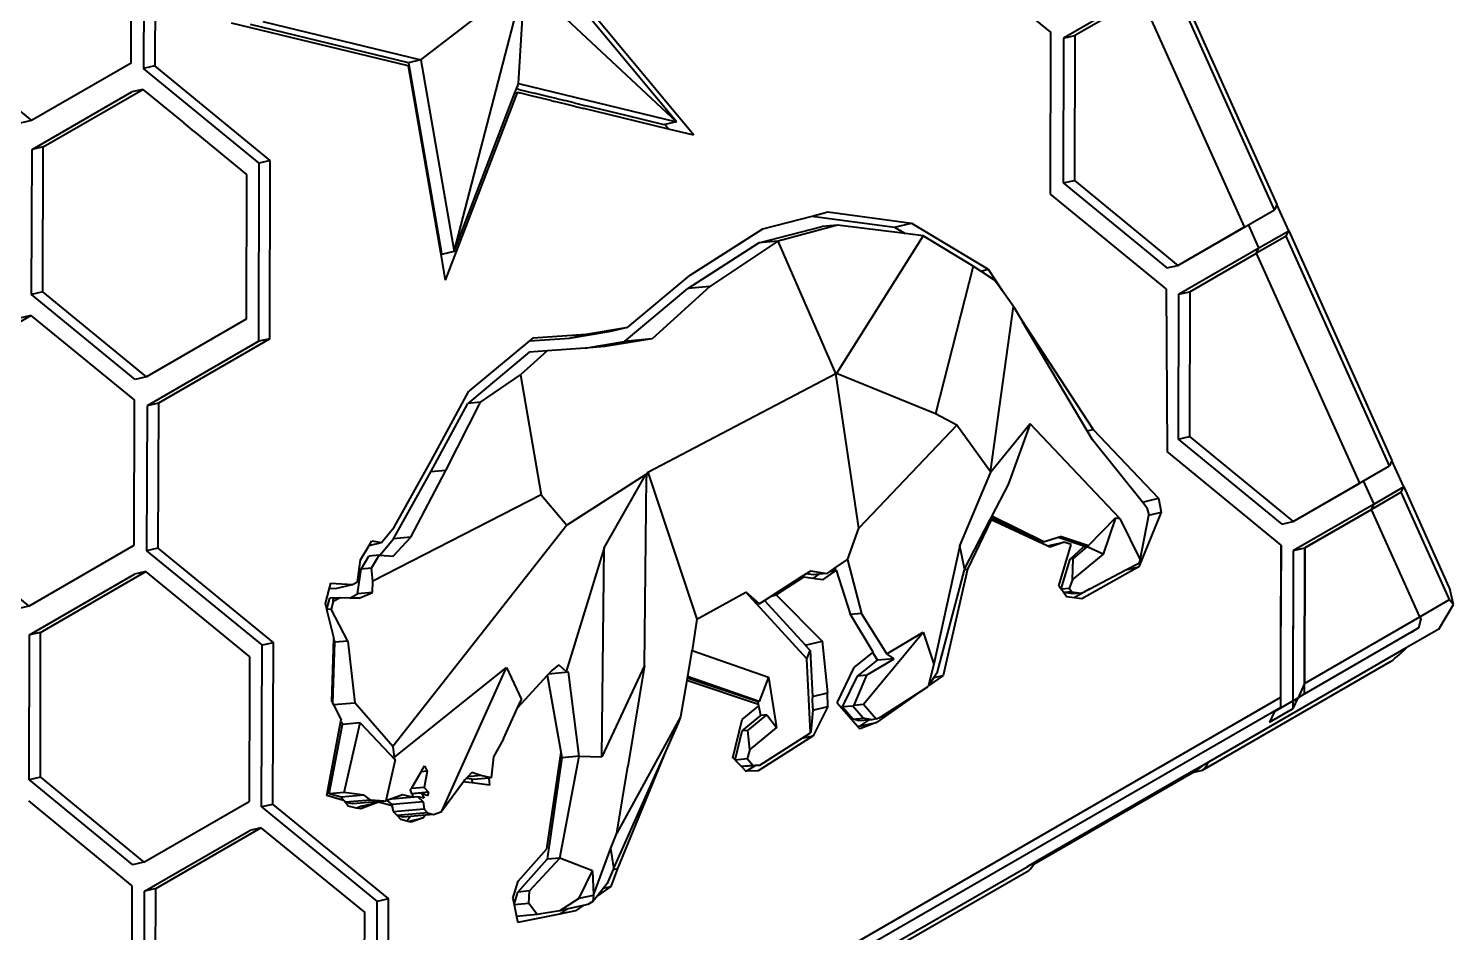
# Model space of a CAD drawing. Header units: millimetres. Extents: x 15 to 415, y 5 to 292.
# Drawn here: x 345.38 to 354.54, y 71.27 to 77.09 of the extents above; entities that cross this region are included whole.
import ezdxf

# ---------------------------------------------------------------- set-up
doc = ezdxf.new("R2010")
doc.units = ezdxf.units.MM
doc.layers.add('Geometries', color=7, linetype='Continuous')

msp = doc.modelspace()

# ---------------------------------------------------------------- linework, layer by layer
at = {"layer": 'Geometries', "linetype": 'Continuous', "lineweight": 40}
for p, q in [((346.0366, 76.8669), (346.0383, 77.7989)), ((346.0366, 76.8669), (346.0383, 77.7989)), ((346.1187, 77.7638), (346.1171, 76.8318)), ((346.1187, 77.7638), (346.1171, 76.8318)), ((346.1911, 77.7805), (346.1895, 76.8486)), ((346.1911, 77.7805), (346.1895, 76.8486)), ((351.2864, 77.6094), (351.9522, 77.0627)), ((351.2864, 77.6094), (351.9522, 77.0627)), ((347.8998, 76.888), (348.5675, 77.4009)), ((348.1132, 75.6541), (348.5675, 77.4009)), ((348.5278, 76.7356), (348.5675, 77.4009)), ((349.5439, 76.489), (348.5675, 77.4009)), ((349.5439, 76.489), (348.784, 77.404)), ((349.6554, 76.4028), (348.8064, 77.4251)), ((349.6554, 76.4028), (348.8064, 77.4251)), ((353.3895, 75.9238), (352.7254, 77.4025)), ((352.7414, 77.4368), (353.4055, 75.9581)), ((352.5499, 77.3262), (352.0326, 77.0276)), ((352.5499, 77.3262), (352.0326, 77.0276)), ((352.5339, 77.2919), (352.105, 77.0443)), ((352.5339, 77.2919), (352.105, 77.0443)), ((353.198, 75.8133), (352.5339, 77.2919)), ((347.8185, 76.8486), (346.6832, 77.124)), ((347.8185, 76.8486), (346.6832, 77.124)), ((347.8201, 76.8695), (346.804, 77.1161)), ((346.8836, 77.1345), (347.8998, 76.888)), ((344.728, 77.0424), (345.3954, 76.4967)), ((344.728, 77.0424), (345.3954, 76.4967)), ((351.9504, 76.024), (351.9522, 77.0627)), ((351.9504, 76.024), (351.9522, 77.0627)), ((352.0326, 77.0276), (352.031, 76.0956)), ((352.0326, 77.0276), (352.031, 76.0956)), ((352.0326, 77.0276), (352.105, 77.0443)), ((352.0326, 77.0276), (352.105, 77.0443)), ((352.105, 77.0443), (352.1034, 76.1123)), ((352.105, 77.0443), (352.1034, 76.1123)), ((346.0366, 76.8669), (345.3954, 76.4967)), ((346.0366, 76.8669), (345.3954, 76.4967)), ((346.1895, 76.8486), (346.1171, 76.8318)), ((346.1895, 76.8486), (346.1171, 76.8318)), ((346.8591, 76.2226), (346.1171, 76.8318)), ((346.8591, 76.2226), (346.1171, 76.8318)), ((346.9315, 76.2393), (346.1895, 76.8486)), ((346.9315, 76.2393), (346.1895, 76.8486)), ((347.8185, 76.8486), (348.0262, 75.6479)), ((347.8185, 76.8486), (348.0262, 75.6479)), ((347.8998, 76.888), (347.8201, 76.8695)), ((347.8201, 76.8695), (348.0298, 75.6574)), ((347.8998, 76.888), (348.1132, 75.6541)), ((348.5145, 76.7011), (348.5195, 76.714)), ((348.5244, 76.7268), (348.5195, 76.714)), ((348.5244, 76.7268), (348.5278, 76.7356)), ((348.5278, 76.7356), (349.5439, 76.489)), ((345.3991, 76.3107), (346.0403, 76.6809)), ((345.3991, 76.3107), (346.0403, 76.6809)), ((345.4715, 76.3274), (346.1127, 76.6976)), ((345.4715, 76.3274), (346.1127, 76.6976)), ((346.1127, 76.6976), (346.0403, 76.6809)), ((346.1127, 76.6976), (346.0403, 76.6809)), ((346.1127, 76.6976), (346.3758, 76.4815)), ((346.1127, 76.6976), (346.3758, 76.4815)), ((348.5201, 76.6783), (348.0569, 75.47)), ((348.5201, 76.6783), (348.0569, 75.47)), ((348.1132, 75.6541), (348.5044, 76.6747)), ((348.5044, 76.6747), (348.5145, 76.7011)), ((348.5044, 76.6747), (348.5201, 76.6783)), ((348.5044, 76.6747), (348.5201, 76.6783)), ((348.5236, 76.6989), (348.5145, 76.7011)), ((348.5297, 76.676), (348.5201, 76.6783)), ((348.5297, 76.676), (348.5201, 76.6783)), ((348.5295, 76.6974), (348.5236, 76.6989)), ((348.5295, 76.6974), (348.6291, 76.6733)), ((348.5297, 76.676), (348.5351, 76.6747)), ((348.5297, 76.676), (348.5351, 76.6747)), ((348.619, 76.6543), (348.5351, 76.6747)), ((348.619, 76.6543), (348.5351, 76.6747)), ((348.7386, 76.6253), (348.619, 76.6543)), ((348.7386, 76.6253), (348.619, 76.6543)), ((348.7325, 76.6482), (348.6291, 76.6733)), ((348.7724, 76.6385), (348.7325, 76.6482)), ((348.7386, 76.6253), (348.7596, 76.6202)), ((348.7386, 76.6253), (348.7596, 76.6202)), ((348.8331, 76.6024), (348.7596, 76.6202)), ((348.8331, 76.6024), (348.7596, 76.6202)), ((348.7724, 76.6385), (348.827, 76.6252)), ((348.8857, 76.611), (348.827, 76.6252)), ((348.8918, 76.5881), (348.8331, 76.6024)), ((348.8918, 76.5881), (348.8331, 76.6024)), ((348.8857, 76.611), (348.9616, 76.5926)), ((348.8918, 76.5881), (348.9478, 76.5745)), ((348.8918, 76.5881), (348.9478, 76.5745)), ((349.1943, 76.5147), (348.9478, 76.5745)), ((349.1943, 76.5147), (348.9478, 76.5745)), ((349.2204, 76.5298), (348.9616, 76.5926)), ((349.4643, 76.4706), (349.2204, 76.5298)), ((345.3954, 76.4967), (345.323, 76.48)), ((345.3954, 76.4967), (345.323, 76.48)), ((346.4419, 76.4273), (346.3758, 76.4815)), ((346.4419, 76.4273), (346.3758, 76.4815)), ((349.4933, 76.4422), (349.1943, 76.5147)), ((349.4933, 76.4422), (349.1943, 76.5147)), ((349.4688, 76.4717), (349.4643, 76.4706)), ((349.5439, 76.489), (349.4688, 76.4717)), ((349.4933, 76.4422), (349.4688, 76.4717)), ((349.4933, 76.4422), (349.4688, 76.4717)), ((349.6554, 76.4028), (349.4933, 76.4422)), ((349.6554, 76.4028), (349.4933, 76.4422)), ((346.4419, 76.4273), (346.7784, 76.1509)), ((346.4419, 76.4273), (346.7784, 76.1509)), ((345.3957, 75.3777), (345.3991, 76.3107)), ((345.3957, 75.3777), (345.3991, 76.3107)), ((345.4715, 76.3274), (345.3991, 76.3107)), ((345.4715, 76.3274), (345.3991, 76.3107)), ((345.4682, 75.3944), (345.4715, 76.3274)), ((345.4682, 75.3944), (345.4715, 76.3274)), ((346.8571, 75.0771), (346.8591, 76.2226)), ((346.8571, 75.0771), (346.8591, 76.2226)), ((346.9315, 76.2393), (346.8591, 76.2226)), ((346.9315, 76.2393), (346.8591, 76.2226)), ((346.9295, 75.0939), (346.9315, 76.2393)), ((346.9295, 75.0939), (346.9315, 76.2393)), ((346.7784, 76.1509), (346.7768, 75.219)), ((346.7784, 76.1509), (346.7768, 75.219)), ((352.031, 76.0956), (352.1034, 76.1123)), ((352.031, 76.0956), (352.1034, 76.1123)), ((352.031, 76.0956), (352.6968, 75.5489)), ((352.031, 76.0956), (352.6968, 75.5489)), ((352.1034, 76.1123), (352.7692, 75.5657)), ((352.1034, 76.1123), (352.7692, 75.5657)), ((352.6924, 75.4147), (351.9504, 76.024)), ((352.6924, 75.4147), (351.9504, 76.024)), ((350.4164, 75.8832), (350.5179, 75.9093)), ((350.4164, 75.8832), (350.5179, 75.9093)), ((350.5179, 75.9093), (351.0557, 75.8371)), ((350.5179, 75.9093), (351.0557, 75.8371)), ((352.7692, 75.5657), (353.3895, 75.9238)), ((353.4055, 75.9581), (353.3895, 75.9238)), ((353.4816, 75.7888), (353.4055, 75.9581)), ((349.6331, 75.5019), (350.0984, 75.8015)), ((349.6331, 75.5019), (350.0984, 75.8015)), ((350.0746, 75.7106), (350.48, 75.8147)), ((350.0984, 75.8015), (350.4164, 75.8832)), ((350.0984, 75.8015), (350.4164, 75.8832)), ((350.58, 75.8237), (350.1987, 75.722)), ((350.4164, 75.8832), (350.9471, 75.812)), ((350.4164, 75.8832), (350.9471, 75.812)), ((350.58, 75.8237), (350.48, 75.8147)), ((351.0156, 75.7707), (350.58, 75.8237)), ((350.9471, 75.812), (351.0557, 75.8371)), ((350.9471, 75.812), (351.0557, 75.8371)), ((350.9471, 75.812), (351.0156, 75.7707)), ((350.9471, 75.812), (351.0156, 75.7707)), ((351.0557, 75.8371), (351.5483, 75.5404)), ((351.0557, 75.8371), (351.5483, 75.5404)), ((352.7692, 75.5657), (353.198, 75.8133)), ((353.29, 75.6782), (353.2229, 75.8277)), ((349.6172, 75.4161), (350.0746, 75.7106)), ((350.1969, 75.7216), (349.7585, 75.4287)), ((350.1969, 75.7216), (350.0746, 75.7106)), ((350.1969, 75.7216), (350.1987, 75.722)), ((350.5687, 74.8695), (350.1987, 75.722)), ((351.1314, 75.7566), (350.5726, 74.8694)), ((351.1314, 75.7566), (351.0156, 75.7707)), ((351.1314, 75.7566), (351.1314, 75.7566)), ((351.4526, 75.5607), (351.1314, 75.7566)), ((353.4656, 75.7545), (353.274, 75.644)), ((353.29, 75.6782), (353.4816, 75.7888)), ((353.4656, 75.7545), (353.4816, 75.7888)), ((354.1297, 74.2759), (353.4656, 75.7545)), ((353.4816, 75.7888), (354.1457, 74.3102)), ((348.0298, 75.6574), (348.0262, 75.6479)), ((348.0298, 75.6574), (348.0262, 75.6479)), ((348.0262, 75.6479), (348.0569, 75.47)), ((348.0262, 75.6479), (348.0569, 75.47)), ((348.0298, 75.6574), (348.0336, 75.6357)), ((348.1132, 75.6541), (348.0336, 75.6357)), ((352.7728, 75.3796), (353.29, 75.6782)), ((352.7728, 75.3796), (353.29, 75.6782)), ((352.8452, 75.3964), (353.274, 75.644)), ((352.8452, 75.3964), (353.274, 75.644)), ((353.274, 75.644), (353.29, 75.6782)), ((353.9382, 74.1653), (353.274, 75.644)), ((351.4526, 75.5607), (351.2098, 74.6117)), ((351.5007, 75.5294), (351.4526, 75.5607)), ((351.5007, 75.5294), (351.5483, 75.5404)), ((351.5007, 75.5294), (351.5483, 75.5404)), ((351.5903, 75.4709), (351.5007, 75.5294)), ((351.5483, 75.5404), (351.6386, 75.403)), ((351.5483, 75.5404), (351.6386, 75.403)), ((352.6968, 75.5489), (352.7692, 75.5657)), ((352.6968, 75.5489), (352.7692, 75.5657)), ((349.2313, 75.1681), (349.6331, 75.5019)), ((349.2313, 75.1681), (349.6331, 75.5019)), ((349.7585, 75.4287), (349.3883, 75.0927)), ((349.7585, 75.4287), (349.6172, 75.4161)), ((351.6386, 75.403), (351.5903, 75.4709)), ((345.4682, 75.3944), (345.3957, 75.3777)), ((345.4682, 75.3944), (345.3957, 75.3777)), ((346.0632, 74.832), (345.3957, 75.3777)), ((346.0632, 74.832), (345.3957, 75.3777)), ((346.1356, 74.8488), (345.4682, 75.3944)), ((346.1356, 74.8488), (345.4682, 75.3944)), ((349.2087, 75.0767), (349.6172, 75.4161)), ((351.7112, 75.3006), (351.6386, 75.403)), ((352.6924, 75.4147), (352.6993, 74.3688)), ((352.6924, 75.4147), (352.6993, 74.3688)), ((352.7728, 75.3796), (352.7712, 74.4476)), ((352.7728, 75.3796), (352.7712, 74.4476)), ((352.7728, 75.3796), (352.8452, 75.3964)), ((352.7728, 75.3796), (352.8452, 75.3964)), ((352.8452, 75.3964), (352.8436, 74.4644)), ((352.8452, 75.3964), (352.8436, 74.4644)), ((351.5645, 74.2386), (351.7112, 75.3006)), ((351.7112, 75.3006), (351.762, 75.2152)), ((344.7145, 74.8527), (345.3913, 75.2435)), ((344.7145, 74.8527), (345.3913, 75.2435)), ((345.3913, 75.2435), (345.3189, 75.2268)), ((345.3913, 75.2435), (345.3189, 75.2268)), ((345.3913, 75.2435), (346.0588, 74.6978)), ((345.3913, 75.2435), (346.0588, 74.6978)), ((346.7768, 75.219), (346.1356, 74.8488)), ((346.7768, 75.219), (346.1356, 74.8488)), ((348.9638, 75.1226), (349.2313, 75.1681)), ((348.9638, 75.1226), (349.2313, 75.1681)), ((349.1227, 75.143), (349.2313, 75.1681)), ((349.1227, 75.143), (349.2313, 75.1681)), ((351.762, 75.2152), (352.225, 74.5101)), ((351.762, 75.2152), (352.225, 74.5101)), ((351.762, 75.2152), (351.7702, 75.2014)), ((352.1862, 74.5011), (351.7702, 75.2014)), ((346.8571, 75.0771), (346.1392, 74.6627)), ((346.8571, 75.0771), (346.1392, 74.6627)), ((346.9295, 75.0939), (346.2117, 74.6794)), ((346.9295, 75.0939), (346.2117, 74.6794)), ((346.9295, 75.0939), (346.8571, 75.0771)), ((346.9295, 75.0939), (346.8571, 75.0771)), ((348.5987, 75.0799), (348.2088, 74.7561)), ((348.5987, 75.0799), (348.2088, 74.7561)), ((348.6219, 75.0992), (348.5987, 75.0799)), ((348.6219, 75.0992), (348.5987, 75.0799)), ((348.5987, 75.0799), (348.8552, 75.0975)), ((348.5987, 75.0799), (348.8552, 75.0975)), ((348.6219, 75.0992), (348.9638, 75.1226)), ((348.6219, 75.0992), (348.9638, 75.1226)), ((348.8552, 75.0975), (349.1227, 75.143)), ((348.8552, 75.0975), (349.1227, 75.143)), ((348.8552, 75.0975), (348.9638, 75.1226)), ((348.8552, 75.0975), (348.9638, 75.1226)), ((348.9571, 75.0339), (349.2087, 75.0767)), ((349.3883, 75.0927), (349.0824, 75.0428)), ((349.3883, 75.0927), (349.2087, 75.0767)), ((348.5976, 75.0063), (348.2022, 74.6779)), ((348.7119, 75.0166), (348.5408, 74.8612)), ((348.7119, 75.0166), (348.5976, 75.0063)), ((348.9571, 75.0339), (348.7119, 75.0166)), ((349.0824, 75.0428), (348.9571, 75.0339)), ((346.1356, 74.8488), (346.0632, 74.832)), ((346.1356, 74.8488), (346.0632, 74.832)), ((348.283, 74.6851), (348.5408, 74.8612)), ((348.5408, 74.8612), (348.6746, 74.09)), ((349.36, 74.2356), (350.5687, 74.8695)), ((350.5687, 74.8695), (350.569, 74.8696)), ((350.5726, 74.8694), (350.569, 74.8696)), ((350.7178, 73.8743), (350.569, 74.8696)), ((351.2098, 74.6117), (350.5726, 74.8694)), ((346.0555, 73.7648), (346.0588, 74.6978)), ((346.0555, 73.7648), (346.0588, 74.6978)), ((347.9653, 74.308), (348.2088, 74.7561)), ((347.9653, 74.308), (348.2088, 74.7561)), ((346.1392, 74.6627), (346.1359, 73.7297)), ((346.1392, 74.6627), (346.1359, 73.7297)), ((346.2117, 74.6794), (346.1392, 74.6627)), ((346.2117, 74.6794), (346.1392, 74.6627)), ((346.2117, 74.6794), (346.2083, 73.7465)), ((346.2117, 74.6794), (346.2083, 73.7465)), ((347.9634, 74.2384), (348.2022, 74.6779)), ((348.0613, 74.2471), (348.283, 74.6851)), ((348.283, 74.6851), (348.2022, 74.6779)), ((351.3464, 74.5368), (351.2098, 74.6117)), ((351.3464, 74.5368), (350.7178, 73.8743)), ((351.5645, 74.2386), (351.3464, 74.5368)), ((351.8189, 74.5473), (351.566, 74.2354)), ((351.8189, 74.5473), (351.6765, 74.1557)), ((352.3947, 73.9379), (351.8189, 74.5473)), ((352.1862, 74.5011), (352.225, 74.5101)), ((352.1862, 74.5011), (352.225, 74.5101)), ((352.22, 74.4441), (352.1862, 74.5011)), ((352.5408, 74.0433), (352.22, 74.4441)), ((352.225, 74.5101), (352.6444, 74.0673)), ((352.225, 74.5101), (352.6444, 74.0673)), ((352.7712, 74.4476), (352.8436, 74.4644)), ((352.7712, 74.4476), (352.8436, 74.4644)), ((352.7712, 74.4476), (353.437, 73.901)), ((352.7712, 74.4476), (353.437, 73.901)), ((352.8436, 74.4644), (353.5094, 73.9177)), ((352.8436, 74.4644), (353.5094, 73.9177)), ((353.4326, 73.7667), (352.6993, 74.3688)), ((353.4326, 73.7667), (352.6993, 74.3688)), ((347.7233, 73.8067), (347.9634, 74.2384)), ((347.7278, 73.8809), (347.9653, 74.308)), ((347.7278, 73.8809), (347.9653, 74.308)), ((347.8351, 73.8167), (348.0613, 74.2471)), ((348.0613, 74.2471), (347.9634, 74.2384)), ((349.3517, 74.2215), (349.36, 74.2356)), ((349.36, 74.2356), (349.6739, 73.2895)), ((351.5645, 74.2386), (351.566, 74.2354)), ((353.5094, 73.9177), (354.1297, 74.2759)), ((354.1457, 74.3102), (354.1297, 74.2759)), ((354.2217, 74.1408), (354.1457, 74.3102)), ((349.348, 74.2214), (348.8398, 73.8941)), ((349.0783, 73.7486), (349.348, 74.2214)), ((349.3378, 72.9927), (349.3514, 74.2011)), ((349.348, 74.2214), (349.3517, 74.2215)), ((349.3517, 74.2215), (349.3514, 74.2011)), ((351.367, 73.7605), (351.566, 74.2354)), ((351.6765, 74.1557), (351.5728, 73.9553)), ((353.5094, 73.9177), (353.9382, 74.1653)), ((354.0302, 74.0303), (353.9631, 74.1797)), ((348.6746, 74.09), (347.592, 73.5347)), ((348.6746, 74.09), (348.8398, 73.8941)), ((352.5408, 74.0433), (352.6444, 74.0673)), ((352.5408, 74.0433), (352.6444, 74.0673)), ((352.6444, 74.0673), (352.6617, 73.9778)), ((352.6444, 74.0673), (352.6617, 73.9778)), ((354.2058, 74.1065), (354.0142, 73.996)), ((354.2217, 74.1408), (354.0302, 74.0303)), ((354.2058, 74.1065), (354.2217, 74.1408)), ((354.5162, 73.4153), (354.2058, 74.1065)), ((354.2217, 74.1408), (354.5203, 73.476)), ((352.6617, 73.9778), (352.5172, 73.6256)), ((352.6617, 73.9778), (352.5172, 73.6256)), ((352.57, 74.0067), (352.5408, 74.0433)), ((352.57, 74.0067), (352.582, 73.9606)), ((352.5817, 73.9593), (352.6617, 73.9778)), ((352.5817, 73.9593), (352.6617, 73.9778)), ((352.5817, 73.9593), (352.582, 73.9606)), ((354.0302, 74.0303), (353.513, 73.7316)), ((354.0302, 74.0303), (353.513, 73.7316)), ((354.0142, 73.996), (353.5854, 73.7484)), ((353.5854, 73.7484), (354.0142, 73.996)), ((354.0142, 73.996), (354.0302, 74.0303)), ((354.3247, 73.3047), (354.0142, 73.996)), ((344.7129, 73.9207), (345.3786, 73.3741)), ((344.7129, 73.9207), (345.3786, 73.3741)), ((347.6464, 73.7829), (347.7278, 73.8809)), ((347.6464, 73.7829), (347.7278, 73.8809)), ((348.8398, 73.8941), (347.7192, 72.4712)), ((350.6446, 73.6715), (350.7178, 73.8743)), ((351.5575, 73.9258), (351.3968, 73.6151)), ((351.5686, 73.9283), (351.4148, 73.6114)), ((351.5686, 73.9283), (351.4148, 73.6114)), ((351.5654, 73.941), (351.5575, 73.9258)), ((351.5575, 73.9258), (351.5686, 73.9283)), ((351.5575, 73.9258), (351.5686, 73.9283)), ((351.5728, 73.9553), (351.5654, 73.941)), ((351.8973, 73.7865), (351.5654, 73.941)), ((351.9286, 73.7606), (351.5686, 73.9283)), ((351.9286, 73.7606), (351.5686, 73.9283)), ((351.5728, 73.9553), (351.9117, 73.7878)), ((352.1942, 73.7628), (352.3667, 73.9414)), ((352.3667, 73.9414), (352.2888, 73.7078)), ((352.3667, 73.9414), (352.3947, 73.9379)), ((352.3947, 73.9379), (352.5273, 73.6706)), ((352.5273, 73.6706), (352.5817, 73.9593)), ((353.437, 73.901), (353.5094, 73.9177)), ((353.437, 73.901), (353.5094, 73.9177)), ((347.5665, 73.7645), (347.5837, 73.7939)), ((347.5665, 73.7645), (347.5837, 73.7939)), ((347.5665, 73.7645), (347.6464, 73.7829)), ((347.5665, 73.7645), (347.6464, 73.7829)), ((347.5837, 73.7939), (347.6464, 73.7829)), ((347.5837, 73.7939), (347.6464, 73.7829)), ((347.6357, 73.7012), (347.7233, 73.8067)), ((347.7215, 73.6944), (347.8351, 73.8167)), ((347.8351, 73.8167), (347.7233, 73.8067)), ((351.9117, 73.7878), (351.8973, 73.7865)), ((351.9989, 73.8148), (351.9117, 73.7878)), ((351.9296, 73.7609), (352.0382, 73.786)), ((351.9296, 73.7609), (352.0382, 73.786)), ((352.0382, 73.786), (351.9448, 73.7531)), ((352.0382, 73.786), (351.9448, 73.7531)), ((352.0197, 73.8213), (351.9989, 73.8148)), ((352.1641, 73.7601), (351.9989, 73.8148)), ((352.0197, 73.8213), (352.1942, 73.7628)), ((352.0835, 73.771), (352.0382, 73.786)), ((352.0835, 73.771), (352.0382, 73.786)), ((345.3786, 73.3741), (346.0555, 73.7648)), ((345.3786, 73.3741), (346.0555, 73.7648)), ((346.2083, 73.7465), (346.1359, 73.7297)), ((346.2083, 73.7465), (346.1359, 73.7297)), ((346.1359, 73.7297), (346.8798, 73.1216)), ((346.1359, 73.7297), (346.8798, 73.1216)), ((346.2083, 73.7465), (346.9522, 73.1383)), ((346.2083, 73.7465), (346.9522, 73.1383)), ((347.5125, 73.6718), (347.5665, 73.7645)), ((347.5125, 73.6718), (347.5665, 73.7645)), ((347.5157, 73.6111), (347.5651, 73.6957)), ((347.6313, 73.7016), (347.5651, 73.6957)), ((347.5835, 73.6172), (347.6313, 73.7016)), ((347.6313, 73.7016), (347.6357, 73.7012)), ((347.6357, 73.7012), (347.7215, 73.6944)), ((349.0783, 73.7486), (348.8347, 72.9532)), ((349.0632, 72.4053), (349.0783, 73.7486)), ((351.367, 73.7605), (351.1986, 72.9995)), ((351.3968, 73.6151), (351.367, 73.7605)), ((351.9296, 73.7609), (351.9286, 73.7606)), ((351.9296, 73.7609), (351.9286, 73.7606)), ((351.9448, 73.7531), (351.9286, 73.7606)), ((351.9448, 73.7531), (351.9286, 73.7606)), ((352.0038, 73.5053), (352.0835, 73.771)), ((352.0038, 73.5053), (352.0835, 73.771)), ((352.0755, 73.6765), (352.1628, 73.7555)), ((352.2888, 73.7078), (352.0912, 73.5441)), ((352.0943, 73.6782), (352.1861, 73.7543)), ((352.1641, 73.7601), (352.1628, 73.7555)), ((352.1628, 73.7555), (352.1927, 73.7582)), ((352.1942, 73.7627), (352.1641, 73.7601)), ((352.1861, 73.7543), (352.1927, 73.7582)), ((352.2888, 73.7078), (352.1861, 73.7543)), ((352.1927, 73.7582), (352.1942, 73.7627)), ((352.1942, 73.7627), (352.1942, 73.7628)), ((353.4307, 72.7219), (353.4326, 73.7667)), ((353.4326, 73.7667), (353.432, 73.4383)), ((353.4326, 73.7667), (353.4326, 73.7667)), ((353.5112, 72.7149), (353.513, 73.7316)), ((353.5113, 72.7652), (353.513, 73.7316)), ((353.513, 73.7316), (353.5854, 73.7484)), ((353.513, 73.7316), (353.5854, 73.7484)), ((353.5839, 72.877), (353.5854, 73.7484)), ((353.5854, 73.7484), (353.5839, 72.877)), ((345.4547, 73.2047), (346.1315, 73.5955)), ((345.4547, 73.2047), (346.1315, 73.5955)), ((346.1315, 73.5955), (346.0591, 73.5788)), ((346.1315, 73.5955), (346.0591, 73.5788)), ((346.799, 73.0498), (346.1315, 73.5955)), ((346.799, 73.0498), (346.1315, 73.5955)), ((347.4921, 73.5297), (347.5125, 73.6718)), ((347.4921, 73.5297), (347.5125, 73.6718)), ((347.4931, 73.4524), (347.5157, 73.6111)), ((347.5835, 73.6172), (347.5157, 73.6111)), ((347.592, 73.5347), (347.5835, 73.6172)), ((350.3781, 73.581), (350.4087, 73.6006)), ((350.4087, 73.6006), (350.5126, 73.5832)), ((350.5721, 73.6057), (350.4836, 73.5434)), ((350.5721, 73.6057), (350.4836, 73.5434)), ((350.5126, 73.5832), (350.5319, 73.5964)), ((350.5319, 73.5964), (350.5654, 73.6193)), ((350.5319, 73.5964), (350.5699, 73.6052)), ((350.5319, 73.5964), (350.5699, 73.6052)), ((350.5654, 73.6193), (350.6445, 73.6735)), ((350.5699, 73.6052), (350.5654, 73.6193)), ((350.5699, 73.6052), (350.5721, 73.6057)), ((350.5699, 73.6052), (350.5721, 73.6057)), ((350.5721, 73.6057), (350.6608, 73.3252)), ((350.5721, 73.6057), (350.6608, 73.3252)), ((350.6446, 73.6715), (350.6445, 73.6735)), ((350.6446, 73.6715), (350.7343, 73.3257)), ((351.3945, 73.6067), (351.2176, 72.9435)), ((351.4148, 73.6114), (351.2596, 72.9279)), ((351.4148, 73.6114), (351.2596, 72.9279)), ((351.3968, 73.6151), (351.3945, 73.6067)), ((351.3945, 73.6067), (351.4148, 73.6114)), ((351.3945, 73.6067), (351.4148, 73.6114)), ((352.0181, 73.4855), (352.0755, 73.6765)), ((352.0943, 73.6782), (352.0755, 73.6765)), ((352.0912, 73.5441), (352.0943, 73.6782)), ((352.5172, 73.6256), (352.1516, 73.4206)), ((352.5172, 73.6256), (352.1516, 73.4206)), ((352.2034, 73.4855), (352.4342, 73.6064)), ((352.4342, 73.6064), (352.5174, 73.65)), ((352.4342, 73.6064), (352.5172, 73.6256)), ((352.4342, 73.6064), (352.5172, 73.6256)), ((352.5273, 73.6706), (352.5174, 73.65)), ((345.3823, 73.188), (346.0591, 73.5788)), ((345.3823, 73.188), (346.0591, 73.5788)), ((347.3131, 73.4896), (347.3217, 73.5208)), ((347.3131, 73.4896), (347.3217, 73.5208)), ((347.3217, 73.5208), (347.46, 73.5124)), ((347.3217, 73.5208), (347.46, 73.5124)), ((347.3514, 73.4873), (347.46, 73.5124)), ((347.3514, 73.4873), (347.46, 73.5124)), ((347.46, 73.5124), (347.4921, 73.5297)), ((347.46, 73.5124), (347.4921, 73.5297)), ((347.5885, 73.461), (347.592, 73.5347)), ((350.1533, 73.4381), (350.334, 73.553)), ((350.3612, 73.5593), (350.1851, 73.4455)), ((350.3612, 73.5593), (350.1851, 73.4455)), ((350.3781, 73.581), (350.334, 73.553)), ((350.334, 73.553), (350.3612, 73.5593)), ((350.334, 73.553), (350.3612, 73.5593)), ((350.334, 73.553), (350.334, 73.553)), ((350.334, 73.553), (350.334, 73.553)), ((350.334, 73.553), (350.334, 73.553)), ((350.422, 73.5514), (350.3612, 73.5593)), ((350.422, 73.5514), (350.3612, 73.5593)), ((350.4231, 73.5752), (350.3781, 73.581)), ((350.4606, 73.5785), (350.422, 73.5514)), ((350.4606, 73.5785), (350.422, 73.5514)), ((350.4836, 73.5434), (350.422, 73.5514)), ((350.4836, 73.5434), (350.422, 73.5514)), ((350.4606, 73.5785), (350.4231, 73.5752)), ((350.5126, 73.5832), (350.4606, 73.5785)), ((352.0038, 73.5053), (352.0181, 73.4855)), ((352.0038, 73.5053), (352.0181, 73.4855)), ((352.0912, 73.5441), (352.0702, 73.4866)), ((347.2857, 73.3899), (347.3131, 73.4896)), ((347.2857, 73.3899), (347.3131, 73.4896)), ((347.2947, 73.3539), (347.3142, 73.4249)), ((347.3131, 73.4896), (347.3514, 73.4873)), ((347.3131, 73.4896), (347.3514, 73.4873)), ((347.3379, 73.427), (347.3142, 73.4249)), ((347.3355, 73.4032), (347.3379, 73.427)), ((347.3812, 73.4267), (347.3355, 73.4032)), ((347.3379, 73.427), (347.3812, 73.4267)), ((347.4431, 73.4257), (347.3812, 73.4267)), ((347.4431, 73.4257), (347.4931, 73.4524)), ((347.5035, 73.4247), (347.4431, 73.4257)), ((347.5885, 73.461), (347.4931, 73.4524)), ((347.5035, 73.4247), (347.5885, 73.461)), ((349.6739, 73.2895), (349.9902, 73.4633)), ((349.9902, 73.4633), (350.0766, 73.3894)), ((350.3824, 73.0351), (349.9902, 73.4633)), ((350.1093, 73.4102), (350.1533, 73.4381)), ((350.1533, 73.4381), (350.1851, 73.4455)), ((350.1533, 73.4381), (350.1851, 73.4455)), ((350.1851, 73.4455), (350.4813, 73.1481)), ((350.1851, 73.4455), (350.4813, 73.1481)), ((352.0181, 73.4855), (352.0205, 73.4822)), ((352.0181, 73.4855), (352.0205, 73.4822)), ((352.0702, 73.4866), (352.0205, 73.4822)), ((352.0205, 73.4822), (352.0355, 73.4614)), ((352.0205, 73.4822), (352.0355, 73.4614)), ((352.085, 73.4659), (352.0355, 73.4614)), ((352.0355, 73.4614), (352.0362, 73.4605)), ((352.0355, 73.4614), (352.0362, 73.4605)), ((352.0362, 73.4605), (352.055, 73.4345)), ((352.0362, 73.4605), (352.055, 73.4345)), ((352.0937, 73.4522), (352.0362, 73.4605)), ((352.1008, 73.4279), (352.055, 73.4345)), ((352.1008, 73.4279), (352.055, 73.4345)), ((352.085, 73.4659), (352.0702, 73.4866)), ((352.085, 73.4659), (352.1495, 73.4572)), ((352.1495, 73.4572), (352.0937, 73.4522)), ((352.2034, 73.4855), (352.1008, 73.4279)), ((352.2034, 73.4855), (352.1008, 73.4279)), ((352.1516, 73.4206), (352.1008, 73.4279)), ((352.1516, 73.4206), (352.1008, 73.4279)), ((352.1495, 73.4572), (352.2034, 73.4855)), ((353.4308, 72.7887), (353.432, 73.4383)), ((354.3247, 73.3047), (354.5162, 73.4153)), ((354.5162, 73.4153), (354.5414, 73.3852)), ((354.5414, 73.3852), (354.5203, 73.476)), ((345.3786, 73.3741), (345.3062, 73.3573)), ((345.3786, 73.3741), (345.3062, 73.3573)), ((347.2947, 73.3539), (347.2857, 73.3899)), ((347.2947, 73.3539), (347.2857, 73.3899)), ((347.2952, 73.3515), (347.2947, 73.3539)), ((347.2952, 73.3515), (347.2947, 73.3539)), ((347.324, 73.3541), (347.2952, 73.3515)), ((347.3402, 73.171), (347.2952, 73.3515)), ((347.3402, 73.171), (347.2952, 73.3515)), ((347.3355, 73.4032), (347.324, 73.3541)), ((347.43, 73.1488), (347.324, 73.3541)), ((350.0766, 73.3894), (350.1093, 73.4102)), ((350.1093, 73.4102), (350.369, 73.1267)), ((350.6643, 73.3194), (350.6608, 73.3252)), ((350.6643, 73.3194), (350.6608, 73.3252)), ((350.7343, 73.3257), (350.6643, 73.3194)), ((350.8101, 73.0771), (350.6643, 73.3194)), ((350.8101, 73.0771), (350.6643, 73.3194)), ((350.8961, 73.0668), (350.7343, 73.3257)), ((354.4464, 73.2255), (354.5414, 73.3852)), ((349.6739, 73.2895), (349.6456, 73.088)), ((353.5838, 72.8102), (354.3174, 73.2338)), ((353.5839, 72.877), (354.3247, 73.3047)), ((354.3174, 73.2338), (354.2701, 73.2047)), ((354.3307, 73.2915), (354.3174, 73.2338)), ((354.3307, 73.2915), (354.3247, 73.3047)), ((354.3286, 73.3001), (354.3307, 73.2915)), ((345.3807, 72.256), (345.3823, 73.188)), ((345.3807, 72.256), (345.3823, 73.188)), ((345.4547, 73.2047), (345.3823, 73.188)), ((345.4547, 73.2047), (345.3823, 73.188)), ((345.4531, 72.2728), (345.4547, 73.2047)), ((345.4531, 72.2728), (345.4547, 73.2047)), ((346.9522, 73.1383), (346.8798, 73.1216)), ((346.9522, 73.1383), (346.8798, 73.1216)), ((346.9485, 72.0985), (346.9522, 73.1383)), ((346.9485, 72.0985), (346.9522, 73.1383)), ((347.3274, 72.7607), (347.3401, 73.1664)), ((347.3274, 72.7607), (347.3401, 73.1664)), ((347.334, 72.7473), (347.3463, 73.1413)), ((347.3401, 73.1664), (347.3402, 73.171)), ((347.3401, 73.1664), (347.3402, 73.171)), ((347.3463, 73.1413), (347.3401, 73.1664)), ((347.43, 73.1488), (347.3463, 73.1413)), ((347.43, 73.1488), (347.4744, 72.7521)), ((350.3727, 73.123), (350.4813, 73.1481)), ((350.3727, 73.123), (350.4813, 73.1481)), ((350.4813, 73.1481), (350.5147, 72.8151)), ((350.4813, 73.1481), (350.5147, 72.8151)), ((350.7475, 72.742), (351.1297, 73.2063)), ((350.8961, 73.0668), (351.1297, 73.2063)), ((351.1297, 73.2063), (351.1986, 72.9995)), ((354.4464, 73.2255), (354.2379, 73.1051)), ((346.799, 73.0498), (346.7976, 72.6706)), ((346.799, 73.0498), (346.7976, 72.6706)), ((346.8761, 72.0818), (346.8798, 73.1216)), ((346.8761, 72.0818), (346.8798, 73.1216)), ((349.6437, 73.0909), (349.6142, 72.9211)), ((349.6456, 73.088), (349.6437, 73.0909)), ((349.6456, 73.088), (350.136, 72.9161)), ((350.369, 73.1267), (350.3727, 73.123)), ((350.369, 73.1267), (350.3727, 73.123)), ((350.369, 73.1267), (350.3727, 73.1226)), ((350.3727, 73.123), (350.3727, 73.1226)), ((350.3727, 73.123), (350.3727, 73.1226)), ((350.3727, 73.1226), (350.4033, 73.0892)), ((350.3824, 73.0351), (350.4033, 73.0892)), ((350.4033, 73.0892), (350.4183, 72.7928)), ((350.6865, 72.979), (350.8072, 73.0748)), ((350.6865, 72.979), (350.8072, 73.0748)), ((350.8072, 73.0748), (350.8101, 73.0771)), ((350.8072, 73.0748), (350.8101, 73.0771)), ((350.837, 73.0253), (350.8072, 73.0748)), ((350.9448, 73.0349), (350.8961, 73.0668)), ((354.2379, 73.1051), (352.9661, 72.3708)), ((347.7293, 72.3996), (348.4509, 72.9794)), ((348.0353, 72.054), (348.4509, 72.9794)), ((348.4509, 72.9794), (348.5463, 72.774)), ((348.7431, 72.9604), (348.7216, 72.937)), ((348.787, 72.9956), (348.7431, 72.9604)), ((348.787, 72.9956), (348.8347, 72.9532)), ((348.8347, 72.9532), (348.8498, 72.9485)), ((349.3378, 72.9927), (349.0632, 72.4053)), ((349.3378, 72.9927), (349.231, 72.3411)), ((350.4065, 72.5584), (350.3824, 73.0351)), ((350.5767, 72.7527), (350.6865, 72.979)), ((350.5767, 72.7527), (350.6865, 72.979)), ((350.7089, 72.9236), (350.837, 73.0253)), ((350.7672, 72.9288), (350.9448, 73.0349)), ((350.9448, 73.0349), (350.837, 73.0253)), ((351.1986, 72.9995), (351.1623, 72.8564)), ((352.9279, 72.3191), (354.1358, 73.0165)), ((348.7133, 72.928), (348.5221, 72.7202)), ((348.7148, 72.9296), (348.7133, 72.928)), ((348.7133, 72.928), (348.7149, 72.9272)), ((348.7133, 72.928), (348.7149, 72.9272)), ((348.7216, 72.937), (348.7148, 72.9296)), ((348.8088, 72.3983), (348.7148, 72.9296)), ((348.802, 72.4349), (348.7149, 72.9272)), ((348.802, 72.4349), (348.7149, 72.9272)), ((348.8498, 72.9485), (348.7216, 72.937)), ((348.9172, 72.408), (348.8498, 72.9485)), ((349.6097, 72.8952), (349.5692, 72.6619)), ((349.6123, 72.9101), (349.6097, 72.8952)), ((350.072, 72.7419), (349.6097, 72.8952)), ((350.072, 72.7419), (349.6097, 72.8952)), ((349.6142, 72.9211), (349.6123, 72.9101)), ((350.0684, 72.7588), (349.6123, 72.9101)), ((350.0754, 72.7594), (349.6142, 72.9211)), ((350.136, 72.9161), (350.0754, 72.7594)), ((350.136, 72.9161), (350.187, 72.5928)), ((350.6125, 72.725), (350.7089, 72.9236)), ((350.7672, 72.9288), (350.6839, 72.7362)), ((350.7672, 72.9288), (350.7089, 72.9236)), ((351.1657, 72.8618), (351.1623, 72.8564)), ((351.2596, 72.9279), (351.1657, 72.8618)), ((351.2596, 72.9279), (351.1657, 72.8618)), ((351.1987, 72.9138), (351.1657, 72.8618)), ((351.2176, 72.9435), (351.1987, 72.9138)), ((351.1987, 72.9138), (351.2596, 72.9279)), ((351.1987, 72.9138), (351.2596, 72.9279)), ((353.5839, 72.877), (353.5424, 72.7845)), ((353.5838, 72.8102), (353.5839, 72.877)), ((348.3892, 69.8779), (353.4308, 72.7887)), ((348.5221, 72.7202), (348.5463, 72.774)), ((350.4183, 72.7928), (350.5147, 72.8151)), ((350.4183, 72.7928), (350.5147, 72.8151)), ((350.4183, 72.7928), (350.4187, 72.784)), ((350.4212, 72.7171), (350.4187, 72.784)), ((350.5179, 72.7277), (350.5147, 72.8151)), ((350.5179, 72.7277), (350.5147, 72.8151)), ((351.113, 72.8247), (350.8303, 72.6257)), ((351.113, 72.8247), (350.8303, 72.6257)), ((350.8567, 72.6598), (351.113, 72.8247)), ((351.113, 72.8247), (351.1623, 72.8564)), ((353.5112, 72.7149), (353.5424, 72.7845)), ((353.5113, 72.7652), (353.5424, 72.7845)), ((353.5838, 72.8102), (353.5424, 72.7845)), ((347.3274, 72.7607), (347.334, 72.7473)), ((347.3274, 72.7607), (347.334, 72.7473)), ((347.334, 72.7473), (347.3376, 72.7399)), ((347.334, 72.7473), (347.3376, 72.7399)), ((347.3376, 72.7399), (347.4744, 72.7521)), ((347.3376, 72.7399), (347.387, 72.6392)), ((347.3376, 72.7399), (347.387, 72.6392)), ((347.7192, 72.4712), (347.4744, 72.7521)), ((348.4325, 72.5208), (348.5221, 72.7202)), ((353.4307, 72.7219), (348.437, 69.8387)), ((349.9666, 72.6442), (350.0738, 72.7331)), ((349.9666, 72.6442), (350.0738, 72.7331)), ((350.0754, 72.7594), (350.0684, 72.7588)), ((350.072, 72.7419), (350.0684, 72.7588)), ((350.0725, 72.7417), (350.072, 72.7419)), ((350.0725, 72.7417), (350.072, 72.7419)), ((350.0742, 72.7334), (350.0725, 72.7417)), ((350.0742, 72.7334), (350.0725, 72.7417)), ((350.0738, 72.7331), (350.0742, 72.7334)), ((350.0738, 72.7331), (350.0742, 72.7334)), ((350.0869, 72.6712), (350.0738, 72.7331)), ((350.4202, 72.7051), (350.4081, 72.5631)), ((350.4202, 72.7051), (350.5179, 72.7277)), ((350.4202, 72.7051), (350.5179, 72.7277)), ((350.4212, 72.7171), (350.4202, 72.7051)), ((350.5179, 72.7277), (350.4233, 72.5403)), ((350.5179, 72.7277), (350.4233, 72.5403)), ((350.5767, 72.7527), (350.7121, 72.5969)), ((350.5767, 72.7527), (350.7121, 72.5969)), ((350.6773, 72.7308), (350.6125, 72.725)), ((350.6125, 72.725), (350.6806, 72.6467)), ((350.6773, 72.7308), (350.6839, 72.7362)), ((350.7447, 72.6524), (350.6773, 72.7308)), ((350.6839, 72.7362), (350.7475, 72.742)), ((350.7475, 72.742), (350.8274, 72.6492)), ((353.3582, 72.6265), (353.5112, 72.7149)), ((353.3894, 72.6962), (353.3582, 72.6265)), ((353.5113, 72.7652), (353.3886, 72.6943)), ((353.4307, 72.7219), (353.3894, 72.6962)), ((346.7976, 72.6706), (346.7965, 72.3448)), ((346.7976, 72.6706), (346.7965, 72.3448)), ((347.2947, 72.1546), (347.3858, 72.6333)), ((347.2947, 72.1546), (347.3858, 72.6333)), ((347.3113, 72.1668), (347.3961, 72.6123)), ((347.3858, 72.6333), (347.387, 72.6392)), ((347.3858, 72.6333), (347.387, 72.6392)), ((347.3858, 72.6333), (347.3961, 72.6123)), ((347.5096, 72.6224), (347.3961, 72.6123)), ((347.4062, 72.1753), (347.5096, 72.6224)), ((347.5096, 72.6224), (347.7352, 72.3858)), ((349.5692, 72.6619), (349.1609, 71.9136)), ((349.5535, 72.6175), (349.4761, 72.4435)), ((349.5692, 72.6619), (349.5535, 72.6175)), ((349.9072, 72.3986), (349.9666, 72.6442)), ((349.9072, 72.3986), (349.9666, 72.6442)), ((349.9659, 72.5709), (350.0869, 72.6712)), ((350.0019, 72.5742), (350.1244, 72.6745)), ((350.187, 72.5928), (350.0155, 72.4522)), ((350.1244, 72.6745), (350.0869, 72.6712)), ((350.1244, 72.6745), (350.187, 72.5928)), ((350.6806, 72.6467), (350.7447, 72.6524)), ((350.7186, 72.6349), (350.6806, 72.6467)), ((350.7217, 72.6006), (350.7121, 72.5969)), ((350.7217, 72.6006), (350.7121, 72.5969)), ((350.7121, 72.5969), (350.723, 72.5844)), ((350.7121, 72.5969), (350.723, 72.5844)), ((350.778, 72.6402), (350.7186, 72.6349)), ((350.778, 72.6402), (350.7217, 72.6006)), ((350.778, 72.6402), (350.7217, 72.6006)), ((350.7217, 72.6006), (350.8303, 72.6257)), ((350.7217, 72.6006), (350.8303, 72.6257)), ((350.8303, 72.6257), (350.723, 72.5844)), ((350.8303, 72.6257), (350.723, 72.5844)), ((350.7995, 72.6422), (350.7447, 72.6524)), ((350.7995, 72.6422), (350.778, 72.6402)), ((350.8274, 72.6492), (350.7995, 72.6422)), ((350.8274, 72.6492), (350.8567, 72.6598)), ((348.4325, 72.5208), (348.3669, 72.4044)), ((349.9208, 72.3845), (349.9659, 72.5709)), ((350.0019, 72.5742), (349.9659, 72.5709)), ((350.0155, 72.4522), (350.0019, 72.5742)), ((350.4233, 72.5403), (350.069, 72.3147)), ((350.4233, 72.5403), (350.069, 72.3147)), ((350.0797, 72.3508), (350.3521, 72.5239)), ((350.3521, 72.5239), (350.4065, 72.5584)), ((350.3521, 72.5239), (350.4233, 72.5403)), ((350.3521, 72.5239), (350.4233, 72.5403)), ((350.4065, 72.5584), (350.4081, 72.5631)), ((347.7192, 72.4712), (347.7293, 72.3996)), ((348.3669, 72.4044), (348.3524, 72.2689)), ((348.7111, 71.8126), (348.802, 72.4349)), ((348.7111, 71.8126), (348.802, 72.4349)), ((348.7938, 71.7528), (348.9172, 72.408)), ((348.9172, 72.408), (348.8088, 72.3983)), ((348.9172, 72.408), (349.0632, 72.4053)), ((349.4761, 72.4435), (349.1415, 71.6916)), ((349.4761, 72.4435), (349.1652, 71.6864)), ((349.4761, 72.4435), (349.1652, 71.6864)), ((350.0155, 72.4522), (349.9982, 72.3904)), ((346.7965, 72.3448), (346.7957, 72.1169)), ((346.7965, 72.3448), (346.7957, 72.1169)), ((347.7352, 72.3858), (347.6742, 72.1221)), ((347.7352, 72.3858), (347.7293, 72.3996)), ((347.9012, 72.3078), (347.9231, 72.3467)), ((347.9412, 72.3114), (347.9012, 72.3078)), ((347.9412, 72.3114), (347.9217, 72.208)), ((347.9231, 72.3467), (347.9412, 72.3114)), ((348.7135, 71.7456), (348.8088, 72.3983)), ((349.1609, 71.9136), (349.231, 72.3411)), ((349.9072, 72.3986), (349.9208, 72.3845)), ((349.9072, 72.3986), (349.9208, 72.3845)), ((349.9208, 72.3845), (349.9217, 72.3836)), ((349.9208, 72.3845), (349.9217, 72.3836)), ((349.9982, 72.3904), (349.9217, 72.3836)), ((349.9217, 72.3836), (349.9616, 72.3421)), ((349.9217, 72.3836), (349.9616, 72.3421)), ((350.0351, 72.3487), (349.9616, 72.3421)), ((349.9616, 72.3421), (349.9617, 72.3421)), ((349.9616, 72.3421), (349.9617, 72.3421)), ((350.0062, 72.3442), (349.9617, 72.3421)), ((349.9617, 72.3421), (349.9916, 72.311)), ((349.9617, 72.3421), (349.9916, 72.311)), ((349.9943, 72.3112), (349.9916, 72.311)), ((349.9943, 72.3112), (349.9916, 72.311)), ((350.0527, 72.3484), (349.9943, 72.3112)), ((350.0527, 72.3484), (349.9943, 72.3112)), ((350.069, 72.3147), (349.9943, 72.3112)), ((350.069, 72.3147), (349.9943, 72.3112)), ((350.0351, 72.3487), (349.9982, 72.3904)), ((350.0527, 72.3484), (350.0062, 72.3442)), ((350.0351, 72.3487), (350.0797, 72.3508)), ((350.0797, 72.3508), (350.0527, 72.3484)), ((352.929, 72.3494), (352.8423, 72.2993)), ((352.8639, 72.3043), (352.8976, 72.3238)), ((352.8639, 72.3043), (352.8976, 72.3238)), ((352.8639, 72.3043), (352.9279, 72.3191)), ((352.9661, 72.3708), (352.929, 72.3494)), ((345.4531, 72.2728), (345.3807, 72.256)), ((345.4531, 72.2728), (345.3807, 72.256)), ((345.3807, 72.256), (346.0464, 71.7094)), ((345.3807, 72.256), (346.0464, 71.7094)), ((345.4531, 72.2728), (346.1188, 71.7261)), ((345.4531, 72.2728), (346.1188, 71.7261)), ((347.8429, 72.2049), (347.9012, 72.3078)), ((348.1741, 72.2445), (348.0353, 72.054)), ((348.1807, 72.2536), (348.1741, 72.2445)), ((348.1881, 72.2418), (348.1741, 72.2445)), ((348.1881, 72.2418), (348.1741, 72.2445)), ((348.1917, 72.2653), (348.1807, 72.2536)), ((348.2299, 72.2364), (348.1881, 72.2418)), ((348.2299, 72.2364), (348.1881, 72.2418)), ((348.2023, 72.2765), (348.1917, 72.2653)), ((348.2282, 72.2605), (348.1917, 72.2653)), ((348.2275, 72.3032), (348.2023, 72.2765)), ((348.2866, 72.284), (348.2023, 72.2765)), ((348.2866, 72.284), (348.2275, 72.3032)), ((348.2282, 72.2605), (348.2299, 72.2364)), ((348.2282, 72.2605), (348.2299, 72.2364)), ((348.2406, 72.2589), (348.2282, 72.2605)), ((348.3412, 72.2219), (348.2299, 72.2364)), ((348.3412, 72.2219), (348.2299, 72.2364)), ((348.3381, 72.2676), (348.2406, 72.2589)), ((348.3524, 72.2689), (348.2866, 72.284)), ((348.3524, 72.2689), (348.3381, 72.2676)), ((348.3381, 72.2676), (348.3412, 72.2219)), ((348.3381, 72.2676), (348.3412, 72.2219)), ((351.8423, 71.7145), (352.8639, 72.3043)), ((351.8423, 71.7145), (352.8639, 72.3043)), ((352.8423, 72.2993), (351.8684, 71.737)), ((347.4025, 72.1229), (347.2947, 72.1546)), ((347.4025, 72.1229), (347.2947, 72.1546)), ((347.4062, 72.1753), (347.3113, 72.1668)), ((347.3866, 72.1447), (347.3113, 72.1668)), ((347.5352, 72.158), (347.3866, 72.1447)), ((347.4025, 72.1229), (347.3866, 72.1447)), ((347.5352, 72.158), (347.4062, 72.1753)), ((347.579, 72.1266), (347.5352, 72.158)), ((347.6812, 72.1247), (347.6946, 72.1299)), ((347.7131, 72.1315), (347.6946, 72.1299)), ((347.6946, 72.1299), (347.695, 72.13)), ((347.695, 72.13), (347.7809, 72.163)), ((347.7131, 72.1316), (347.695, 72.13)), ((347.8797, 72.1464), (347.7131, 72.1315)), ((347.85, 72.1439), (347.7131, 72.1316)), ((347.7131, 72.1315), (347.7131, 72.1316)), ((347.7809, 72.163), (347.85, 72.1439)), ((347.8313, 72.1922), (347.839, 72.2006)), ((347.8313, 72.1922), (347.8409, 72.1673)), ((347.9217, 72.208), (347.839, 72.2006)), ((347.839, 72.2006), (347.8429, 72.2049)), ((347.9501, 72.177), (347.8409, 72.1673)), ((347.8409, 72.1673), (347.8417, 72.1653)), ((347.9041, 72.1709), (347.8417, 72.1653)), ((347.8417, 72.1653), (347.85, 72.1439)), ((347.9212, 72.1382), (347.8797, 72.1464)), ((347.8797, 72.1464), (347.9155, 72.1155)), ((347.9041, 72.1709), (347.9212, 72.1382)), ((347.9435, 72.153), (347.9041, 72.1709)), ((347.9217, 72.208), (347.9501, 72.177)), ((347.9501, 72.177), (347.9435, 72.153)), ((345.3763, 72.1218), (346.042, 71.5751)), ((345.3763, 72.1218), (346.042, 71.5751)), ((346.1188, 71.7261), (346.7957, 72.1169)), ((346.1188, 71.7261), (346.7957, 72.1169)), ((346.9485, 72.0985), (346.8761, 72.0818)), ((346.9485, 72.0985), (346.8761, 72.0818)), ((346.8761, 72.0818), (347.62, 71.4736)), ((346.8761, 72.0818), (347.62, 71.4736)), ((346.9485, 72.0985), (347.6924, 71.4903)), ((346.9485, 72.0985), (347.6924, 71.4903)), ((347.4072, 72.1215), (347.4025, 72.1229)), ((347.4072, 72.1215), (347.4025, 72.1229)), ((347.4142, 72.1119), (347.4072, 72.1215)), ((347.4142, 72.1119), (347.4072, 72.1215)), ((347.579, 72.1266), (347.4142, 72.1119)), ((347.4151, 72.1107), (347.4142, 72.1119)), ((347.4151, 72.1107), (347.4142, 72.1119)), ((347.4326, 72.0867), (347.4151, 72.1107)), ((347.4598, 72.1009), (347.4151, 72.1107)), ((347.4326, 72.0867), (347.4151, 72.1107)), ((347.4858, 72.0751), (347.4326, 72.0867)), ((347.4858, 72.0751), (347.4326, 72.0867)), ((347.6627, 72.119), (347.4598, 72.1009)), ((347.5181, 72.0873), (347.4858, 72.0751)), ((347.5181, 72.0873), (347.4858, 72.0751)), ((347.5129, 72.0691), (347.4858, 72.0751)), ((347.5129, 72.0691), (347.4858, 72.0751)), ((347.6267, 72.1124), (347.5129, 72.0691)), ((347.6267, 72.1124), (347.5129, 72.0691)), ((347.5181, 72.0873), (347.6267, 72.1124)), ((347.5181, 72.0873), (347.6267, 72.1124)), ((347.6627, 72.119), (347.579, 72.1266)), ((347.7163, 72.089), (347.6267, 72.1124)), ((347.7163, 72.089), (347.6267, 72.1124)), ((347.6627, 72.119), (347.6742, 72.1221)), ((347.6742, 72.1221), (347.6812, 72.1247)), ((347.7151, 72.0976), (347.6812, 72.1247)), ((347.9155, 72.1155), (347.7151, 72.0976)), ((347.7234, 72.0505), (347.7151, 72.0976)), ((347.7231, 72.0508), (347.7163, 72.089)), ((347.7231, 72.0508), (347.7163, 72.089)), ((347.7234, 72.0505), (347.7231, 72.0508)), ((347.7234, 72.0505), (347.7231, 72.0508)), ((347.7243, 72.0496), (347.7234, 72.0505)), ((347.7243, 72.0496), (347.7234, 72.0505)), ((347.9216, 72.0672), (347.7243, 72.0496)), ((347.7471, 72.0267), (347.7243, 72.0496)), ((347.7471, 72.0267), (347.7243, 72.0496)), ((347.9427, 72.0442), (347.7471, 72.0267)), ((347.9155, 72.1155), (347.9216, 72.0672)), ((347.9216, 72.0672), (347.9427, 72.0442)), ((347.9427, 72.0442), (347.9809, 72.0336)), ((347.9809, 72.0336), (348.0339, 72.0523)), ((348.0339, 72.0523), (348.0353, 72.054)), ((346.1949, 71.5568), (346.8717, 71.9476)), ((346.1949, 71.5568), (346.8717, 71.9476)), ((346.8717, 71.9476), (346.7993, 71.9308)), ((346.8717, 71.9476), (346.7993, 71.9308)), ((346.8717, 71.9476), (347.5392, 71.4019)), ((346.8717, 71.9476), (347.5392, 71.4019)), ((347.7474, 72.0264), (347.7471, 72.0267)), ((347.7474, 72.0264), (347.7471, 72.0267)), ((347.7722, 72.0015), (347.7474, 72.0264)), ((347.7722, 72.0015), (347.7474, 72.0264)), ((347.7861, 72.0162), (347.7474, 72.0264)), ((347.8105, 71.9915), (347.7722, 72.0015)), ((347.8105, 71.9915), (347.7722, 72.0015)), ((347.8337, 72.0205), (347.7861, 72.0162)), ((347.8337, 72.0205), (347.8105, 71.9915)), ((347.8337, 72.0205), (347.8105, 71.9915)), ((347.8193, 71.9892), (347.8105, 71.9915)), ((347.8193, 71.9892), (347.8105, 71.9915)), ((347.8193, 71.9892), (347.9148, 72.0112)), ((347.8193, 71.9892), (347.9148, 72.0112)), ((347.8378, 71.9843), (347.8193, 71.9892)), ((347.8378, 71.9843), (347.8193, 71.9892)), ((347.929, 72.029), (347.8337, 72.0205)), ((347.9148, 72.0112), (347.8378, 71.9843)), ((347.9148, 72.0112), (347.8378, 71.9843)), ((347.929, 72.029), (347.9148, 72.0112)), ((347.929, 72.029), (347.9148, 72.0112)), ((347.9809, 72.0336), (347.929, 72.029)), ((346.1225, 71.5401), (346.7993, 71.9308)), ((346.1225, 71.5401), (346.7993, 71.9308)), ((349.1223, 71.816), (349.1609, 71.9136)), ((348.525, 71.6053), (348.7111, 71.8126)), ((348.525, 71.6053), (348.7111, 71.8126)), ((349.0096, 71.5139), (349.1223, 71.816)), ((349.1415, 71.6916), (349.1223, 71.816)), ((346.1188, 71.7261), (346.0464, 71.7094)), ((346.1188, 71.7261), (346.0464, 71.7094)), ((348.5241, 71.5348), (348.7132, 71.7453)), ((348.5997, 71.5415), (348.7938, 71.7528)), ((348.7132, 71.7453), (348.7135, 71.7456)), ((348.7938, 71.7528), (348.7135, 71.7456)), ((349.0048, 71.6709), (348.7938, 71.7528)), ((348.9186, 71.4948), (349.0048, 71.6709)), ((349.0048, 71.6709), (349.0096, 71.514)), ((349.1366, 71.6798), (349.0993, 71.5895)), ((349.1652, 71.6864), (349.1211, 71.5696)), ((349.1652, 71.6864), (349.1211, 71.5696)), ((349.1415, 71.6916), (349.1366, 71.6798)), ((349.1366, 71.6798), (349.1652, 71.6864)), ((349.1366, 71.6798), (349.1652, 71.6864)), ((350.9552, 71.2098), (351.799, 71.697)), ((350.9621, 71.1842), (351.8094, 71.6734)), ((351.8477, 71.7251), (351.799, 71.697)), ((351.8684, 71.737), (351.8477, 71.7251)), ((348.4912, 71.4935), (348.525, 71.6053)), ((348.4912, 71.4935), (348.525, 71.6053)), ((349.0993, 71.5895), (349.0747, 71.5589)), ((346.042, 71.5751), (346.0404, 70.6432)), ((346.042, 71.5751), (346.0404, 70.6432)), ((346.1208, 70.6081), (346.1225, 71.5401)), ((346.1208, 70.6081), (346.1225, 71.5401)), ((346.1949, 71.5568), (346.1225, 71.5401)), ((346.1949, 71.5568), (346.1225, 71.5401)), ((346.1932, 70.6248), (346.1949, 71.5568)), ((346.1932, 70.6248), (346.1949, 71.5568)), ((347.6924, 71.4903), (347.62, 71.4736)), ((347.6924, 71.4903), (347.62, 71.4736)), ((347.6887, 70.4505), (347.6924, 71.4903)), ((347.6887, 70.4505), (347.6924, 71.4903)), ((348.4912, 71.4935), (348.4997, 71.4539)), ((348.4912, 71.4935), (348.4997, 71.4539)), ((348.4997, 71.4539), (348.5241, 71.5348)), ((348.5997, 71.5415), (348.5241, 71.5348)), ((348.5953, 71.4614), (348.5997, 71.5415)), ((348.7917, 71.4142), (348.9186, 71.4948)), ((348.9186, 71.4948), (349.0096, 71.5139)), ((349.0097, 71.5139), (349.0059, 71.4732)), ((349.0364, 71.5112), (349.0059, 71.4732)), ((349.1211, 71.5696), (349.0364, 71.5112)), ((349.1211, 71.5696), (349.0364, 71.5112)), ((349.0747, 71.5589), (349.0364, 71.5112)), ((349.0747, 71.5589), (349.1211, 71.5696)), ((349.0747, 71.5589), (349.1211, 71.5696)), ((347.5359, 70.4689), (347.5392, 71.4019)), ((347.5359, 70.4689), (347.5392, 71.4019)), ((347.6163, 70.4338), (347.62, 71.4736)), ((347.6163, 70.4338), (347.62, 71.4736)), ((348.4997, 71.4539), (348.4999, 71.4529)), ((348.4997, 71.4539), (348.4999, 71.4529)), ((348.5953, 71.4614), (348.4999, 71.4529)), ((348.4999, 71.4529), (348.5159, 71.3779)), ((348.4999, 71.4529), (348.5159, 71.3779)), ((348.6476, 71.3897), (348.5953, 71.4614)), ((348.7917, 71.4142), (348.6476, 71.3897)), ((348.8385, 71.4244), (348.7917, 71.4142)), ((348.8385, 71.4244), (348.7926, 71.3927)), ((348.8385, 71.4244), (348.7926, 71.3927)), ((348.8945, 71.4132), (348.7926, 71.3927)), ((348.8945, 71.4132), (348.7926, 71.3927)), ((348.9438, 71.4472), (348.8385, 71.4244)), ((348.9438, 71.4472), (348.8945, 71.4132)), ((348.9438, 71.4472), (348.8945, 71.4132)), ((348.9743, 71.4538), (348.9438, 71.4472)), ((349.0059, 71.4732), (348.9743, 71.4538)), ((348.6476, 71.3897), (348.5159, 71.3779)), ((348.5159, 71.3779), (348.5242, 71.3387)), ((348.5159, 71.3779), (348.5242, 71.3387)), ((348.7926, 71.3927), (348.5242, 71.3387)), ((348.7926, 71.3927), (348.5242, 71.3387))]:
    msp.add_line(p, q, dxfattribs=at)
at = {"layer": 'Geometries', "linetype": 'Continuous', "lineweight": 40, "flags": 128}
msp.add_lwpolyline([(354.1358, 73.0165), (354.1503, 73.027), (354.1648, 73.0382), (354.1793, 73.05), (354.1937, 73.0625), (354.208, 73.0755), (354.2221, 73.089), (354.2361, 73.1031), (354.2379, 73.1051)], dxfattribs=at)
at = {"layer": 'Geometries', "linetype": 'Continuous', "lineweight": 40}
for centre, major_axis, start_param, end_param in [((352.7101, 72.6485), (-0.1875, 0.3248), 3.141593, 3.327694), ((352.7101, 72.6485), (-0.1875, 0.3248), 3.141593, 3.327694), ((352.7141, 72.6405), (0.1937, -0.3356), 0.109393, 0.382249), ((351.5956, 71.9947), (-0.1937, 0.3356), 3.250985, 3.476204), ((351.5956, 71.9947), (-0.1937, 0.3356), 3.476204, 3.477527), ((351.6494, 72.0361), (-0.1875, 0.3248), 3.171589, 3.327694), ((351.6494, 72.0361), (-0.1875, 0.3248), 3.171589, 3.327694), ((351.5956, 71.9947), (-0.1937, 0.3356), 3.477527, 3.523842)]:
    msp.add_ellipse(centre, major_axis=major_axis, ratio=0.57735, start_param=start_param, end_param=end_param, dxfattribs=at)

doc.saveas('drawing.dxf')
